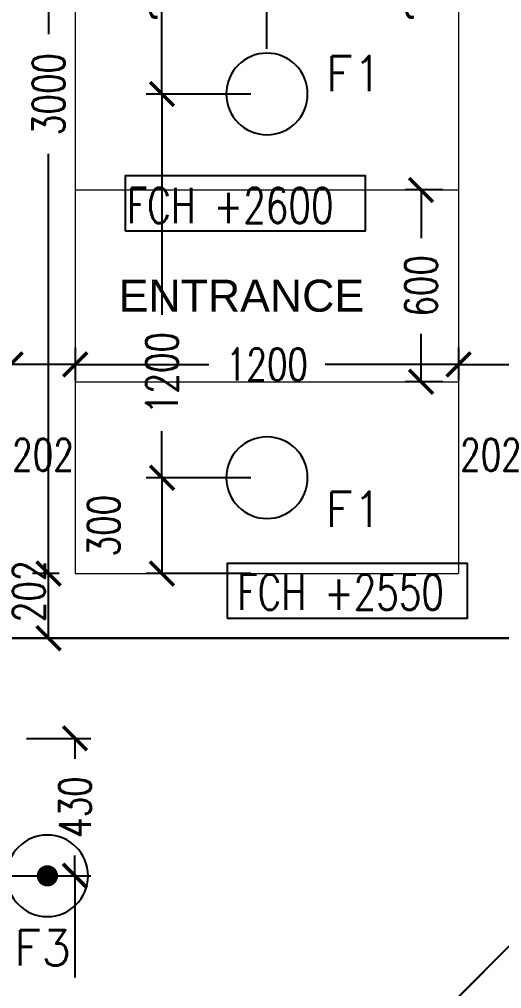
# Model space of a CAD drawing. Header units: millimetres. Extents: x 186805 to 449048, y 2167 to 51540.
# Drawn here: x 301921 to 303431, y 15399 to 18431 of the extents above; entities that cross this region are included whole.
import ezdxf
from ezdxf.enums import TextEntityAlignment as Align

# ---------------------------------------------------------------- set-up
doc = ezdxf.new("R2010")
doc.units = ezdxf.units.MM
doc.linetypes.add('HIDDEN2', pattern=[0.1875, 0.125, -0.0625])
doc.layers.get('0').update_dxf_attribs({"linetype": 'CONTINUOUS'})
doc.layers.get('Defpoints').update_dxf_attribs({"linetype": 'CONTINUOUS'})
doc.layers.add('0-60x120-C', color=3, linetype='CONTINUOUS', lineweight=13)
doc.layers.add('0-60x60-C', color=3, linetype='CONTINUOUS', lineweight=13)
for name, color, linetype in [('0-cornice-C', 3, 'CONTINUOUS'), ('0TG-text', 4, 'CONTINUOUS'), ('A-ABOV', 1, 'HIDDEN2'), ('dimension', 7, 'CONTINUOUS'), ('E-ARMATUR', 2, 'CONTINUOUS'), ('MEP', 16, 'CONTINUOUS'), ('TEXT', 3, 'CONTINUOUS')]:
    doc.layers.add(name, color=color, linetype=linetype)
doc.styles.add('BW.B$0$SAS', font='sanss___.ttf')
doc.styles.add('ROMANS_075', font='romans.shx', dxfattribs={"width": 0.75})
doc.dimstyles.new('ARCH_1-50B$0', dxfattribs={"dimscale": 1000, "dimtxt": 0.11, "dimasz": 0.075, "dimexe": 0.05, "dimexo": 0.05, "dimgap": 0.055, "dimtad": 0, "dimdec": 0, "dimrnd": 1, "dimzin": 12, "dimdsep": 46, "dimtxsty": 'ROMANS_075', "dimblk1": 'ARCHTICK', "dimblk2": 'ARCHTICK', "dimsah": 1, "dimcen": 0.07, "dimclrd": 9, "dimclre": 9, "dimadec": 0, "dimazin": 0, "dimtfac": 1, "dimtdec": 0, "dimtofl": 0, "dimtmove": 0, "dimatfit": 3, "dimldrblk": 'ARCHTICK', "dimfxl": 0.05, "dimtolj": 1, "dimtzin": 12, "dimarcsym": 0})

# ---------------------------------------------------------------- blocks, each defined once
blk = doc.blocks.new('A$C7C4A1575')
at = {"layer": 'A-ABOV', "color": 8}
for p, q in [((73441.3, 35514), (70295.1, 38660.3)), ((71395.1, 35036.8), (72999.4, 35036.8))]:
    blk.add_line(p, q, dxfattribs=at)
blk = doc.blocks.new('A$C32DD6ECA')
at = {"layer": '0-60x60-C', "color": 16, "xscale": 0.04183124983683228, "yscale": 0.04183124983683228, "zscale": 0.04183124983683228, "rotation": 180}
blk.add_blockref('A$C7C4A1575', (4397.08, 2202.64), dxfattribs=at)
blk = doc.blocks.new('_ArchTick')
at = {"color": 0, "linetype": 'ByBlock', "const_width": 0.15}
blk.add_lwpolyline([(-0.5, -0.5), (0.5, 0.5)], dxfattribs=at)
blk = doc.blocks.new('*D70')
at = {"layer": 'Defpoints', "color": 0, "transparency": 16777216}
for p in [(-574199.7, -205441.1), (-572999.7, -205441.1), (-572999.7, -205544.5)]:
    blk.add_point(p, dxfattribs=at)
at = {"layer": 'dimension', "color": 9, "lineweight": -2, "transparency": 16777216}
for p, q in [((-574199.7, -205491.1), (-574199.7, -205594.5)), ((-572999.7, -205491.1), (-572999.7, -205594.5)), ((-574199.7, -205544.5), (-573781.5, -205544.5)), ((-572999.7, -205544.5), (-573418, -205544.5))]:
    blk.add_line(p, q, dxfattribs=at)
at = {"layer": 'dimension', "color": 9, "lineweight": -2, "transparency": 16777216, "xscale": 75, "yscale": 75, "zscale": 75, "rotation": 180}
blk.add_blockref('_ArchTick', (-574199.7, -205544.5), dxfattribs=at)
at = {"layer": 'dimension', "color": 9, "lineweight": -2, "transparency": 16777216, "xscale": 75, "yscale": 75, "zscale": 75}
blk.add_blockref('_ArchTick', (-572999.7, -205544.5), dxfattribs=at)
at = {"layer": 'dimension', "color": 0, "transparency": 16777216, "insert": (-573599.7, -205544.5), "char_height": 100, "attachment_point": 5, "style": 'ROMANS_075'}
blk.add_mtext('\\A1;1200', dxfattribs=at)
blk = doc.blocks.new('*D71')
at = {"layer": 'Defpoints', "color": 0, "transparency": 16777216}
for p in [(-572999.7, -205441.1), (-572797.6, -205438.6), (-572797.6, -205544.5)]:
    blk.add_point(p, dxfattribs=at)
at = {"layer": 'dimension', "color": 9, "lineweight": -2, "transparency": 16777216}
for p, q in [((-572999.7, -205491.1), (-572999.7, -205594.5)), ((-572797.6, -205488.6), (-572797.6, -205594.5)), ((-572999.7, -205544.5), (-572797.6, -205544.5))]:
    blk.add_line(p, q, dxfattribs=at)
at = {"layer": 'dimension', "color": 9, "lineweight": -2, "transparency": 16777216, "xscale": 75, "yscale": 75, "zscale": 75, "rotation": 180}
blk.add_blockref('_ArchTick', (-572999.7, -205544.5), dxfattribs=at)
at = {"layer": 'dimension', "color": 9, "lineweight": -2, "transparency": 16777216, "xscale": 75, "yscale": 75, "zscale": 75}
blk.add_blockref('_ArchTick', (-572797.6, -205544.5), dxfattribs=at)
at = {"layer": 'dimension', "color": 0, "transparency": 16777216, "insert": (-572898.7, -205827), "char_height": 100, "attachment_point": 5, "style": 'ROMANS_075'}
blk.add_mtext('\\A1;202', dxfattribs=at)
blk = doc.blocks.new('*D72')
at = {"layer": 'Defpoints', "color": 0, "transparency": 16777216}
for p in [(-574401.9, -205438.6), (-574199.7, -205441.1), (-574401.9, -205544.5)]:
    blk.add_point(p, dxfattribs=at)
at = {"layer": 'dimension', "color": 9, "lineweight": -2, "transparency": 16777216}
for p, q in [((-574401.9, -205488.6), (-574401.9, -205594.5)), ((-574199.7, -205491.1), (-574199.7, -205594.5)), ((-574199.7, -205544.5), (-574401.9, -205544.5))]:
    blk.add_line(p, q, dxfattribs=at)
at = {"layer": 'dimension', "color": 9, "lineweight": -2, "transparency": 16777216, "xscale": 75, "yscale": 75, "zscale": 75, "rotation": 180}
blk.add_blockref('_ArchTick', (-574401.9, -205544.5), dxfattribs=at)
at = {"layer": 'dimension', "color": 9, "lineweight": -2, "transparency": 16777216, "xscale": 75, "yscale": 75, "zscale": 75}
blk.add_blockref('_ArchTick', (-574199.7, -205544.5), dxfattribs=at)
at = {"layer": 'dimension', "color": 0, "transparency": 16777216, "insert": (-574300.8, -205827), "char_height": 100, "attachment_point": 5, "style": 'ROMANS_075'}
blk.add_mtext('\\A1;202', dxfattribs=at)
blk = doc.blocks.new('*D74')
at = {"layer": 'Defpoints', "color": 0, "transparency": 16777216}
for p in [(-574199.7, -203198.8), (-574283.2, -206198.8), (-574199.7, -206198.8)]:
    blk.add_point(p, dxfattribs=at)
at = {"layer": 'dimension', "color": 9, "lineweight": -2, "transparency": 16777216}
for p, q in [((-574249.7, -203198.8), (-574333.2, -203198.8)), ((-574283.2, -203198.8), (-574283.2, -204511.7)), ((-574283.2, -206198.8), (-574283.2, -204886)), ((-574249.7, -206198.8), (-574333.2, -206198.8))]:
    blk.add_line(p, q, dxfattribs=at)
at = {"layer": 'dimension', "color": 9, "lineweight": -2, "transparency": 16777216, "xscale": 75, "yscale": 75, "zscale": 75}
for p, rotation in [((-574283.2, -203198.8), 90), ((-574283.2, -206198.8), 270)]:
    blk.add_blockref('_ArchTick', p, dxfattribs=dict(at, rotation=rotation))
at = {"layer": 'dimension', "color": 0, "transparency": 16777216, "insert": (-574283.2, -204698.8), "char_height": 100, "attachment_point": 5, "rotation": 90, "style": 'ROMANS_075'}
blk.add_mtext('\\A1;3000', dxfattribs=at)
blk = doc.blocks.new('*D75')
at = {"layer": 'Defpoints', "color": 0, "transparency": 16777216}
for p in [(-573117.4, -204998.8), (-572999.7, -204998.8), (-572999.7, -205598.8)]:
    blk.add_point(p, dxfattribs=at)
at = {"layer": 'dimension', "color": 9, "lineweight": -2, "transparency": 16777216}
for p, q in [((-573049.7, -204998.8), (-573167.4, -204998.8)), ((-573117.4, -204998.8), (-573117.4, -205149.2)), ((-573117.4, -205598.8), (-573117.4, -205448.5)), ((-573049.7, -205598.8), (-573167.4, -205598.8))]:
    blk.add_line(p, q, dxfattribs=at)
at = {"layer": 'dimension', "color": 9, "lineweight": -2, "transparency": 16777216, "xscale": 75, "yscale": 75, "zscale": 75}
for p, rotation in [((-573117.4, -204998.8), 90), ((-573117.4, -205598.8), 270)]:
    blk.add_blockref('_ArchTick', p, dxfattribs=dict(at, rotation=rotation))
at = {"layer": 'dimension', "color": 0, "transparency": 16777216, "insert": (-573117.4, -205298.8), "char_height": 100, "attachment_point": 5, "rotation": 90, "style": 'ROMANS_075'}
blk.add_mtext('\\A1;600', dxfattribs=at)
blk = doc.blocks.new('*D90')
at = {"layer": 'Defpoints', "color": 0, "transparency": 16777216}
for p in [(-574401.9, -206714.1), (-574200.6, -206714.1), (-574551.9, -207144.1)]:
    blk.add_point(p, dxfattribs=at)
at = {"layer": 'dimension', "color": 9, "lineweight": -2, "transparency": 16777216}
for p, q in [((-574351.9, -206714.1), (-574150.6, -206714.1)), ((-574200.6, -206714.1), (-574200.6, -206777.7)), ((-574200.6, -207144.1), (-574200.6, -207080.5)), ((-574501.9, -207144.1), (-574150.6, -207144.1))]:
    blk.add_line(p, q, dxfattribs=at)
at = {"layer": 'dimension', "color": 9, "lineweight": -2, "transparency": 16777216, "xscale": 75, "yscale": 75, "zscale": 75}
for p, rotation in [((-574200.6, -206714.1), 90), ((-574200.6, -207144.1), 270)]:
    blk.add_blockref('_ArchTick', p, dxfattribs=dict(at, rotation=rotation))
at = {"layer": 'dimension', "color": 0, "transparency": 16777216, "insert": (-574200.6, -206929.1), "char_height": 100, "attachment_point": 5, "rotation": 90, "style": 'ROMANS_075'}
blk.add_mtext('\\A1;430', dxfattribs=at)
blk = doc.blocks.new('*D91')
at = {"layer": 'Defpoints', "color": 0, "transparency": 16777216}
for p in [(-574551.9, -207144.1), (-574551.9, -208144.1), (-574200.6, -208144.1)]:
    blk.add_point(p, dxfattribs=at)
at = {"layer": 'dimension', "color": 9, "lineweight": -2, "transparency": 16777216}
for p, q in [((-574501.9, -207144.1), (-574150.6, -207144.1)), ((-574200.6, -207144.1), (-574200.6, -207462.3)), ((-574200.6, -208144.1), (-574200.6, -207825.9)), ((-574501.9, -208144.1), (-574150.6, -208144.1))]:
    blk.add_line(p, q, dxfattribs=at)
at = {"layer": 'dimension', "color": 9, "lineweight": -2, "transparency": 16777216, "xscale": 75, "yscale": 75, "zscale": 75}
for p, rotation in [((-574200.6, -207144.1), 90), ((-574200.6, -208144.1), 270)]:
    blk.add_blockref('_ArchTick', p, dxfattribs=dict(at, rotation=rotation))
at = {"layer": 'dimension', "color": 0, "transparency": 16777216, "insert": (-574200.6, -207644.1), "char_height": 100, "attachment_point": 5, "rotation": 90, "style": 'ROMANS_075'}
blk.add_mtext('\\A1;1000', dxfattribs=at)
blk = doc.blocks.new('*D156')
at = {"layer": 'Defpoints', "color": 0, "transparency": 16777216}
for p in [(-572797.6, -204400.4), (-572797.6, -204575.2), (-573599.7, -204607.5)]:
    blk.add_point(p, dxfattribs=at)
at = {"layer": 'dimension', "color": 9, "lineweight": -2, "transparency": 16777216}
for p, q in [((-573599.7, -204557.5), (-573599.7, -204350.4)), ((-572797.6, -204525.2), (-572797.6, -204350.4)), ((-573599.7, -204400.4), (-573316.2, -204400.4)), ((-572797.6, -204400.4), (-573081.2, -204400.4))]:
    blk.add_line(p, q, dxfattribs=at)
at = {"layer": 'dimension', "color": 9, "lineweight": -2, "transparency": 16777216, "xscale": 75, "yscale": 75, "zscale": 75, "rotation": 180}
blk.add_blockref('_ArchTick', (-573599.7, -204400.4), dxfattribs=at)
at = {"layer": 'dimension', "color": 9, "lineweight": -2, "transparency": 16777216, "xscale": 75, "yscale": 75, "zscale": 75}
blk.add_blockref('_ArchTick', (-572797.6, -204400.4), dxfattribs=at)
at = {"layer": 'dimension', "color": 0, "transparency": 16777216, "insert": (-573198.7, -204400.4), "char_height": 100, "attachment_point": 5, "style": 'ROMANS_075'}
blk.add_mtext('\\A1;{\\Farchd.shx;EQ}', dxfattribs=at)
blk = doc.blocks.new('*D157')
at = {"layer": 'Defpoints', "color": 0, "transparency": 16777216}
for p in [(-574401.9, -204400.4), (-574401.9, -204575.2), (-573599.7, -204607.5)]:
    blk.add_point(p, dxfattribs=at)
at = {"layer": 'dimension', "color": 9, "lineweight": -2, "transparency": 16777216}
for p, q in [((-574401.9, -204525.2), (-574401.9, -204350.4)), ((-573599.7, -204557.5), (-573599.7, -204350.4)), ((-574401.9, -204400.4), (-574118.3, -204400.4)), ((-573599.7, -204400.4), (-573883.3, -204400.4))]:
    blk.add_line(p, q, dxfattribs=at)
at = {"layer": 'dimension', "color": 9, "lineweight": -2, "transparency": 16777216, "xscale": 75, "yscale": 75, "zscale": 75, "rotation": 180}
blk.add_blockref('_ArchTick', (-574401.9, -204400.4), dxfattribs=at)
at = {"layer": 'dimension', "color": 9, "lineweight": -2, "transparency": 16777216, "xscale": 75, "yscale": 75, "zscale": 75}
blk.add_blockref('_ArchTick', (-573599.7, -204400.4), dxfattribs=at)
at = {"layer": 'dimension', "color": 0, "transparency": 16777216, "insert": (-574000.8, -204400.4), "char_height": 100, "attachment_point": 5, "style": 'ROMANS_075'}
blk.add_mtext('\\A1;{\\Farchd.shx;EQ}', dxfattribs=at)
blk = doc.blocks.new('*D158')
at = {"layer": 'Defpoints', "color": 0, "transparency": 16777216}
for p in [(-573928.3, -204698.8), (-573599.7, -204698.8), (-573599.7, -205898.9)]:
    blk.add_point(p, dxfattribs=at)
at = {"layer": 'dimension', "color": 9, "lineweight": -2, "transparency": 16777216}
for p, q in [((-573649.7, -204698.8), (-573978.3, -204698.8)), ((-573928.3, -204698.8), (-573928.3, -205389.8)), ((-573928.3, -205898.9), (-573928.3, -205753.4)), ((-573649.7, -205898.9), (-573978.3, -205898.9))]:
    blk.add_line(p, q, dxfattribs=at)
at = {"layer": 'dimension', "color": 9, "lineweight": -2, "transparency": 16777216, "xscale": 75, "yscale": 75, "zscale": 75}
for p, rotation in [((-573928.3, -204698.8), 90), ((-573928.3, -205898.9), 270)]:
    blk.add_blockref('_ArchTick', p, dxfattribs=dict(at, rotation=rotation))
at = {"layer": 'dimension', "color": 0, "transparency": 16777216, "insert": (-573928.2, -205571.6), "char_height": 100, "attachment_point": 5, "rotation": 90, "style": 'ROMANS_075'}
blk.add_mtext('\\A1;1200', dxfattribs=at)
blk = doc.blocks.new('*D159')
at = {"layer": 'Defpoints', "color": 0, "transparency": 16777216}
for p in [(-573599.7, -203498.5), (-573928.3, -204698.8), (-573599.7, -204698.8)]:
    blk.add_point(p, dxfattribs=at)
at = {"layer": 'dimension', "color": 9, "lineweight": -2, "transparency": 16777216}
for p, q in [((-573649.7, -203498.5), (-573978.3, -203498.5)), ((-573928.3, -203498.5), (-573928.3, -203916.9)), ((-573928.3, -204698.8), (-573928.3, -204280.4)), ((-573649.7, -204698.8), (-573978.3, -204698.8))]:
    blk.add_line(p, q, dxfattribs=at)
at = {"layer": 'dimension', "color": 9, "lineweight": -2, "transparency": 16777216, "xscale": 75, "yscale": 75, "zscale": 75}
for p, rotation in [((-573928.3, -203498.5), 90), ((-573928.3, -204698.8), 270)]:
    blk.add_blockref('_ArchTick', p, dxfattribs=dict(at, rotation=rotation))
at = {"layer": 'dimension', "color": 0, "transparency": 16777216, "insert": (-573928.3, -204098.7), "char_height": 100, "attachment_point": 5, "rotation": 90, "style": 'ROMANS_075'}
blk.add_mtext('\\A1;1200', dxfattribs=at)
blk = doc.blocks.new('*D168')
at = {"layer": 'Defpoints', "color": 0, "transparency": 16777216}
for p in [(-573599.7, -205898.9), (-573928.3, -206198.8), (-573599.7, -206198.8)]:
    blk.add_point(p, dxfattribs=at)
at = {"layer": 'dimension', "color": 9, "lineweight": -2, "transparency": 16777216}
for p, q in [((-573649.7, -205898.9), (-573978.3, -205898.9)), ((-573928.3, -205898.9), (-573928.3, -206198.8)), ((-573649.7, -206198.8), (-573978.3, -206198.8))]:
    blk.add_line(p, q, dxfattribs=at)
at = {"layer": 'dimension', "color": 9, "lineweight": -2, "transparency": 16777216, "xscale": 75, "yscale": 75, "zscale": 75}
for p, rotation in [((-573928.3, -205898.9), 90), ((-573928.3, -206198.8), 270)]:
    blk.add_blockref('_ArchTick', p, dxfattribs=dict(at, rotation=rotation))
at = {"layer": 'dimension', "color": 0, "transparency": 16777216, "insert": (-574110.8, -206048.9), "char_height": 100, "attachment_point": 5, "rotation": 90, "style": 'ROMANS_075'}
blk.add_mtext('\\A1;300', dxfattribs=at)
blk = doc.blocks.new('*D169')
at = {"layer": 'Defpoints', "color": 0, "transparency": 16777216}
for p in [(-574283.2, -206198.8), (-574199.7, -206198.8), (-574199.7, -206400.8)]:
    blk.add_point(p, dxfattribs=at)
at = {"layer": 'dimension', "color": 9, "lineweight": -2, "transparency": 16777216}
for p, q in [((-574249.7, -206198.8), (-574333.2, -206198.8)), ((-574283.2, -206400.8), (-574283.2, -206198.8)), ((-574249.7, -206400.8), (-574333.2, -206400.8))]:
    blk.add_line(p, q, dxfattribs=at)
at = {"layer": 'dimension', "color": 9, "lineweight": -2, "transparency": 16777216, "xscale": 75, "yscale": 75, "zscale": 75}
for p, rotation in [((-574283.2, -206198.8), 90), ((-574283.2, -206400.8), 270)]:
    blk.add_blockref('_ArchTick', p, dxfattribs=dict(at, rotation=rotation))
at = {"layer": 'dimension', "color": 0, "transparency": 16777216, "insert": (-574345.1, -206254.2), "char_height": 100, "attachment_point": 5, "rotation": 90, "style": 'ROMANS_075'}
blk.add_mtext('\\A1;202', dxfattribs=at)
blk = doc.blocks.new('F33')
at = {"layer": 'E-ARMATUR', "color": 16, "const_width": 31.1}
blk.add_lwpolyline([(-17.7, 0, 1), (17.7, 0, 1)], format="xyb", close=True, dxfattribs=at)
at = {"layer": 'E-ARMATUR', "color": 16}
blk.add_circle((0, 0), 127.5, dxfattribs=at)
blk = doc.blocks.new('f44')
at = {"layer": 'E-ARMATUR', "color": 16}
blk.add_circle((0, 0), 127.5, dxfattribs=at)
blk = doc.blocks.new('*D109')
at = {"layer": 'Defpoints', "color": 0, "transparency": 16777216}
for p in [(-572338, -206860.5), (-572368.5, -208279.8), (-572368.5, -208279.8)]:
    blk.add_point(p, dxfattribs=at)
at = {"layer": 'dimension', "color": 9, "lineweight": -2, "transparency": 16777216}
for p, q in [((-572373.4, -206895.8), (-573098.3, -207620.8)), ((-573062.9, -207585.4), (-572822.8, -207825.5)), ((-572368.5, -208279.8), (-572608.7, -208039.7)), ((-572333.2, -208244.4), (-572333.2, -208244.4))]:
    blk.add_line(p, q, dxfattribs=at)
at = {"layer": 'dimension', "color": 9, "lineweight": -2, "transparency": 16777216, "xscale": 75, "yscale": 75, "zscale": 75}
for p, rotation in [((-573062.9, -207585.4), 135), ((-572368.5, -208279.8), 315)]:
    blk.add_blockref('_ArchTick', p, dxfattribs=dict(at, rotation=rotation))
at = {"layer": 'dimension', "color": 0, "transparency": 16777216, "insert": (-572715.7, -207932.6), "char_height": 100, "attachment_point": 5, "rotation": 315, "style": 'ROMANS_075'}
blk.add_mtext('\\A1;982', dxfattribs=at)
blk = doc.blocks.new('A$C35C014DB')
at = {"layer": '0-60x120-C'}
for p, q in [((7520.7, 16813.2), (7520.7, 13813.2)), ((8720.7, 16813.2), (8720.7, 13813.2)), ((7520.7, 15013.2), (8720.7, 15013.2)), ((7520.7, 14413.2), (8720.7, 14413.2)), ((7520.7, 13813.2), (8720.7, 13813.2))]:
    blk.add_line(p, q, dxfattribs=at)
at = {"layer": '0-cornice-C', "color": 5}
blk.add_line((8922.8, 13611.2), (7318.6, 13611.2), dxfattribs=at)
at = {"layer": 'A-ABOV'}
blk.add_line((7318.6, 13611.2), (8922.8, 13611.2), dxfattribs=at)
at = {"layer": 'TEXT', "color": 4}
for points in [[(7676.6, 14885.8), (8429, 14885.8), (8429, 15057.6), (7676.6, 15057.6)], [(7996.3, 13673.4), (8748.8, 13673.4), (8748.8, 13845.2), (7996.3, 13845.2)]]:
    blk.add_lwpolyline(points, close=True, dxfattribs=at)
at = {"layer": 'MEP', "xscale": -1, "rotation": 180}
for name, p in [('f44', (8120.7, 15313.6)), ('f44', (8120.7, 14113.1)), ('F33', (7433.6, 12867.9))]:
    blk.add_blockref(name, p, dxfattribs=at)
at = {"layer": '0TG-text', "style": 'BW.B$0$SAS'}
blk.add_text('ENTRANCE', height=100, dxfattribs=at).set_placement((8040.8, 14632.5), align=Align.CENTER)
at = {"layer": 'TEXT', "color": 2, "linetype": 'Continuous', "style": 'ROMANS_075'}
for s, p in [('F1', (8304.5, 15322.1)), ('F1', (8304.3, 13959.2)), ('F3', (7329.2, 12587.9))]:
    blk.add_text(s, height=110, dxfattribs=at).set_placement(p)
at = {"layer": 'TEXT', "color": 2, "linetype": 'Continuous', "char_height": 110, "attachment_point": 4, "style": 'ROMANS_075'}
for s, insert in [('FCH +2600', (7682.2, 14964.6)), ('FCH +2550', (8028, 13755.1))]:
    blk.add_mtext(s, dxfattribs=dict(at, insert=insert))
at = {"layer": 'dimension'}
for base, p1, p2, angle, picture, middle in [((7437.3, 13813.2), (7520.7, 16813.2), (7520.7, 13813.2), 90, '*D74', (7437.3, 15313.2)), ((7792.1, 15313.2), (8120.7, 16513.6), (8120.7, 15313.2), 90, '*D159', (7792.1, 15913.4)), ((8603.1, 15013.2), (8720.7, 14413.2), (8720.7, 15013.2), 270, '*D75', (8603.1, 14713.2)), ((8922.8, 14467.5), (8720.7, 14570.9), (8922.8, 14573.5), 180, '*D71', (8821.8, 14185)), ((7792.1, 13813.2), (8120.7, 14113.1), (8120.7, 13813.2), 90, '*D168', (7609.6, 13963.2)), ((7519.8, 13297.9), (7168.6, 12867.9), (7318.6, 13297.9), 270, '*D90', (7519.8, 13082.9)), ((9351.9, 11732.2), (9382.5, 13151.6), (9351.9, 11732.2), 135, '*D109', (9004.7, 12079.4)), ((7519.8, 11867.9), (7168.6, 12867.9), (7168.6, 11867.9), 90, '*D91', (7519.8, 12367.9))]:
    dim = blk.add_linear_dim(base=base, p1=p1, p2=p2, angle=angle, dimstyle='ARCH_1-50B$0', override={"dimtxt": 0.1, "dimtmove": 2}, dxfattribs=at)
    dim.commit()
    dim.dimension.update_dxf_attribs({"geometry": picture, "text_midpoint": middle, "insert": (581720.5, 220012)})
dim = blk.add_linear_dim(base=(7318.6, 15611.7), p1=(8120.7, 15404.6), p2=(7318.6, 15436.9), angle=180, text='{\\Farchd.shx;EQ}', dimstyle='ARCH_1-50B$0', override={"dimtxt": 0.1, "dimtmove": 2}, dxfattribs=at)
dim.commit()
dim.dimension.update_dxf_attribs({"geometry": '*D157', "text_midpoint": (7719.6, 15611.7), "insert": (581720.5, 220012)})
dim = blk.add_linear_dim(base=(8922.8, 15611.7), p1=(8120.7, 15404.6), p2=(8922.8, 15436.9), text='{\\Farchd.shx;EQ}', dimstyle='ARCH_1-50B$0', override={"dimtxt": 0.1, "dimtmove": 2}, dxfattribs=at)
dim.commit()
dim.dimension.update_dxf_attribs({"geometry": '*D156', "text_midpoint": (8521.8, 15611.7), "insert": (581720.5, 220012)})
for base, p1, p2, picture, middle in [((7792.1, 15313.2), (8120.7, 14113.1), (8120.7, 15313.2), '*D158', (7792.3, 14440.4)), ((7437.3, 13813.2), (7520.7, 13611.2), (7520.7, 13813.2), '*D169', (7375.3, 13757.9))]:
    dim = blk.add_linear_dim(base=base, p1=p1, p2=p2, angle=270, dimstyle='ARCH_1-50B$0', override={"dimtxt": 0.1, "dimtmove": 2}, dxfattribs=at)
    dim.commit()
    dim.dimension.update_dxf_attribs({"geometry": picture, "text_midpoint": middle, "dimtype": 128, "insert": (581720.5, 220012)})
for base, p2, picture, middle in [((7318.6, 14467.5), (7318.6, 14573.5), '*D72', (7419.6, 14185)), ((8720.7, 14467.5), (8720.7, 14570.9), '*D70', (8120.7, 14467.5))]:
    dim = blk.add_linear_dim(base=base, p1=(7520.7, 14570.9), p2=p2, dimstyle='ARCH_1-50B$0', override={"dimtxt": 0.1, "dimtmove": 2}, dxfattribs=at)
    dim.commit()
    dim.dimension.update_dxf_attribs({"geometry": picture, "text_midpoint": middle, "insert": (581720.5, 220012)})

msp = doc.modelspace()

# ---------------------------------------------------------------- block references
at = {"linetype": 'ByBlock'}
msp.add_blockref('A$C35C014DB', (294575.3, 2884.3), dxfattribs=at)
at = {"layer": '0-60x60-C', "color": 16, "xscale": -23.90557308239969, "yscale": 23.90557308239969, "zscale": 23.90557308239969}
msp.add_blockref('A$C32DD6ECA', (335613.6, -1123), dxfattribs=at)

doc.saveas('drawing.dxf')
